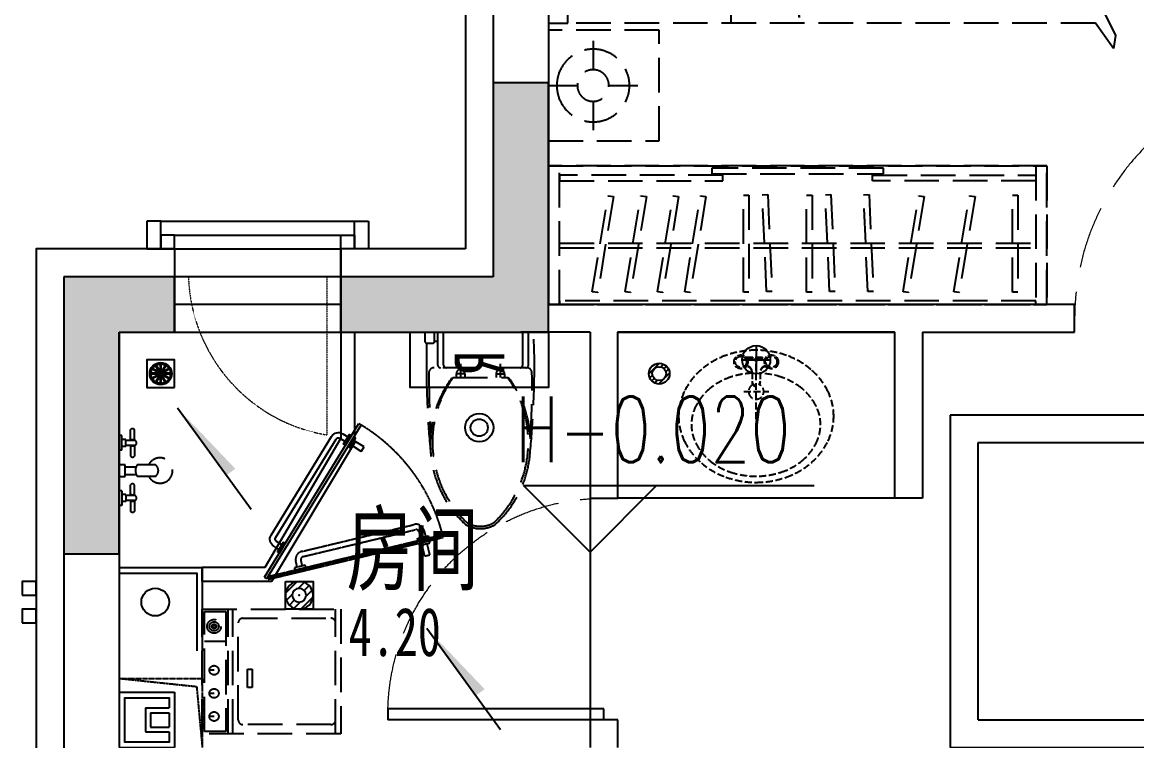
# Model space of a CAD drawing. Header units: millimetres. Extents: x -28014 to 297841, y -81741 to 47579.
# Drawn here: x 124623 to 128647, y 40354 to 42947 of the extents above; entities that cross this region are included whole.
import ezdxf

# ---------------------------------------------------------------- set-up
doc = ezdxf.new("R2010")
doc.units = ezdxf.units.MM
doc.header["$MEASUREMENT"] = 0
doc.linetypes.add('__DASH', pattern=[0.35, 0.25, -0.1])
doc.linetypes.add('DASH', pattern=[0.35, 0.25, -0.1])
for name, color, linetype in [('0-水', 1, 'Continuous'), ('A-墙体-面层', 6, 'Continuous'), ('A-楼面-下部', 23, 'Continuous'), ('A-楼面-厨卫', 6, 'Continuous'), ('A-楼面-家具', 8, 'Continuous'), ('A-楼面-装饰', 41, 'Continuous'), ('A-注释-标高', 3, 'Continuous'), ('A-注释-符号', 3, 'Continuous'), ('A-立面-线2', 132, 'Continuous'), ('A-给排水-点位', 141, 'Continuous'), ('A-给排水-设备', 132, 'Continuous'), ('A-设备-电气', 30, 'Continuous'), ('A-门窗', 2, 'Continuous'), ('AR9-剪力墙（柱）填充', 250, 'Continuous'), ('AR9-剪力墙（柱）线', 6, 'Continuous'), ('AR9-墙线', 160, 'Continuous'), ('C-sheet(通用-图框)', 7, 'Continuous'), ('FF-厨卫（地坪隐）', 31, 'Continuous'), ('FF-平面文字', 50, 'Continuous'), ('FF-活动家具', 51, 'Continuous'), ('P-污水-立管', 50, 'Continuous'), ('SURFACE', 6, 'Continuous'), ('装饰', 152, 'Continuous')]:
    doc.layers.add(name, color=color, linetype=linetype)
doc.layers.add('A_开启方向', color=15, linetype='Continuous', lineweight=18)
doc.styles.add('_TCH_DIM', font='SIMPLEX', dxfattribs={"bigfont": 'GBCBIG'})
doc.styles.add('参照-28#-1.2标准层$0$HZ1', font='', dxfattribs={"width": 0.7})
doc.styles.add('宋体', font='', dxfattribs={"width": 0.8})
doc.styles.get('参照-28#-1.2标准层$0$HZ1').set_extended_font_data('SimSun')
doc.styles.get('宋体').set_extended_font_data('SimSun')

# ---------------------------------------------------------------- blocks, each defined once
blk = doc.blocks.new('frgdhgth')
at = {"layer": 'A_开启方向', "linetype": 'DASH', "ltscale": 0.6}
blk.add_lwpolyline([(-1500, 6350), (-1500, 5778.9, -0.358496), (-2000, 6350, -0.359827)], format="xyb", dxfattribs=at)
blk = doc.blocks.new('g1')
at = {"linetype": '__DASH', "ltscale": 500}
for p, q in [((40, 500), (0, 500)), ((0, 500), (0, 0)), ((0, 0), (0, 500)), ((0, 500), (1800, 500)), ((1800, 500), (0, 500)), ((0, 500), (0, 0)), ((40, 0), (40, 500)), ((1210, 491.7), (590, 491.7)), ((590, 491.7), (590, 470.8)), ((1210, 470.8), (1210, 491.7)), ((1800, 500), (1760, 500)), ((1760, 500), (1760, 0)), ((1800, 0), (1800, 500)), ((1800, 500), (1800, 0)), ((1800, 0), (1800, 500)), ((630, 466.7), (40, 466.7)), ((40, 466.7), (40, 445.8)), ((40, 445.8), (630, 445.8)), ((590, 470.8), (1210, 470.8)), ((630, 445.8), (630, 466.7)), ((1170, 445.8), (1170, 466.7)), ((1170, 466.7), (1760, 466.7)), ((1760, 445.8), (1170, 445.8)), ((1760, 466.7), (1760, 445.8)), ((0, 0), (40, 0)), ((1800, 0), (0, 0)), ((0, 0), (1800, 0)), ((40, 12.5), (40, 0)), ((1760, 12.5), (40, 12.5)), ((40, 0), (1760, 0)), ((1760, 0), (1760, 12.5)), ((1760, 0), (1800, 0))]:
    blk.add_line(p, q, dxfattribs=at)
at = {"color": 8, "linetype": '__DASH', "ltscale": 500}
for p, q in [((158.1, 45.4), (215, 392.2)), ((234.8, 390), (177.9, 43.2)), ((215, 392.2), (234.8, 390)), ((276.9, 45.4), (333.7, 392.2)), ((353.5, 390), (296.7, 43.2)), ((333.7, 392.2), (353.5, 390)), ((393.4, 45.4), (450.2, 392.2)), ((470, 390), (413.2, 43.2)), ((450.2, 392.2), (470, 390)), ((492, 45.4), (548.8, 392.2)), ((568.6, 390), (511.8, 43.2)), ((548.8, 392.2), (568.6, 390)), ((703.7, 393.8), (723.7, 393.8)), ((703.7, 43.8), (703.7, 393.8)), ((723.7, 393.8), (723.7, 43.8)), ((771.9, 395.7), (791.8, 396.3)), ((787.4, 46), (771.9, 395.7)), ((791.8, 396.3), (807.4, 46.6)), ((931.6, 393.8), (951.6, 393.8)), ((931.6, 43.8), (931.6, 393.8)), ((951.6, 393.8), (951.6, 43.8)), ((999.8, 395.7), (1019.8, 396.3)), ((1015.3, 46), (999.8, 395.7)), ((1019.8, 396.3), (1035.3, 46.6)), ((1137.8, 395.7), (1157.8, 396.3)), ((1153.3, 46), (1137.8, 395.7)), ((1157.8, 396.3), (1173.3, 46.6)), ((1280.2, 45.4), (1337, 392.2)), ((1356.8, 390), (1300, 43.2)), ((1337, 392.2), (1356.8, 390)), ((1463.6, 45.4), (1520.4, 392.2)), ((1540.2, 390), (1483.4, 43.2)), ((1520.4, 392.2), (1540.2, 390)), ((1675.3, 393.8), (1695.3, 393.8)), ((1675.3, 43.8), (1675.3, 393.8)), ((1695.3, 393.8), (1695.3, 43.8)), ((40, 220.8), (1760, 220.8)), ((40, 204.2), (1760, 204.2)), ((177.9, 43.2), (158.1, 45.4)), ((296.7, 43.2), (276.9, 45.4)), ((413.2, 43.2), (393.4, 45.4)), ((511.8, 43.2), (492, 45.4)), ((723.7, 43.8), (703.7, 43.8)), ((807.4, 46.6), (787.4, 46)), ((951.6, 43.8), (931.6, 43.8)), ((1035.3, 46.6), (1015.3, 46)), ((1173.3, 46.6), (1153.3, 46)), ((1300, 43.2), (1280.2, 45.4)), ((1483.4, 43.2), (1463.6, 45.4)), ((1695.3, 43.8), (1675.3, 43.8))]:
    blk.add_line(p, q, dxfattribs=at)
blk = doc.blocks.new('fj4')
at = {"layer": 'AR9-墙线', "ltscale": 10, "extrusion": (0, 0, -1)}
for p, q in [((0, 200), (200, 200)), ((0, 200), (0, 0)), ((200, 200), (200, 0)), ((95, 143.1), (180, 143.1)), ((95, 143.1), (95, 56.9)), ((112.5, 125.6), (180, 125.6)), ((112.5, 125.6), (112.5, 74.4)), ((95, 56.9), (180, 56.9)), ((112.5, 74.4), (180, 74.4)), ((0, 0), (200, 0))]:
    blk.add_line(p, q, dxfattribs=at)
at = {"layer": 'AR9-墙线', "ltscale": 10}
blk.add_line((180, 125.6), (180, 74.4), dxfattribs=at)
at = {"layer": 'AR9-墙线', "linetype": 'DASH', "ltscale": 0.5}
for points in [[(0, 250), (300, 250), (300, 0)], [(0, 250), (279.5, 220.6), (300, 0)]]:
    blk.add_lwpolyline(points, dxfattribs=at)
at = {"layer": 'AR9-墙线', "ltscale": 10}
blk.add_lwpolyline([(180, 56.9), (180, 20), (20, 20), (20, 180), (180, 180), (180, 143.1)], dxfattribs=at)
blk = doc.blocks.new('e433w')
at = {"layer": 'A-设备-电气'}
blk.add_lwpolyline([(338749.7, 223133.5), (338949.7, 223133.5), (338949.7, 223633.5), (338749.7, 223633.5)], close=True, dxfattribs=at)
at = {"layer": 'A-设备-电气', "style": '参照-28#-1.2标准层$0$HZ1', "width": 0.7}
blk.add_text('R', height=180, rotation=0, dxfattribs=at).set_placement((338817.6, 223292.3))
blk = doc.blocks.new('地漏-洗衣机用')
at = {"layer": 'A-给排水-点位'}
for p, q in [((435763.3, 94274.2), (435745.6, 94291.9)), ((435784.5, 94281.3), (435762.7, 94303.1)), ((435830.5, 94263.6), (435788, 94306)), ((435773.9, 94207), (435731.5, 94249.5)), ((435756.2, 94253), (435734.4, 94274.8)), ((435827.5, 94238.3), (435805.7, 94260.1)), ((435799.2, 94210), (435777.4, 94231.8)), ((435816.3, 94221.2), (435798.6, 94238.8))]:
    blk.add_line(p, q, dxfattribs=at)
at = {"layer": 'A-给排水-点位', "color": 8}
blk.add_lwpolyline([(435731, 94206.5), (435831, 94206.5), (435831, 94306.5), (435731, 94306.5)], close=True, dxfattribs=at)
at = {"layer": 'A-给排水-点位'}
for radius in [50, 25]:
    blk.add_circle((435781, 94256.5), radius, dxfattribs=at)
blk.add_point((435781, 94256.5), dxfattribs=at)
blk = doc.blocks.new('淋浴间地漏')
at = {"layer": 'A-给排水-设备', "color": 8, "extrusion": (0, 0, -1)}
for p, q in [((-35, 1.5), (-5.6, 1.5)), ((-31, 16.2), (-5.6, 1.5)), ((-29.5, 18.8), (-4.1, 4.1)), ((-18.8, 29.5), (-4.1, 4.1)), ((-16.2, 31), (-1.5, 5.6)), ((-1.5, 35), (-1.5, 5.6)), ((1.5, 35), (1.5, 5.6)), ((16.2, 31), (1.5, 5.6)), ((18.8, 29.5), (4.1, 4.1)), ((29.5, 18.8), (4.1, 4.1)), ((31, 16.2), (5.6, 1.5)), ((5.6, 1.5), (35, 1.5)), ((-35, -1.5), (-5.6, -1.5)), ((-5.6, -1.5), (-31, -16.2)), ((-4.1, -4.1), (-29.5, -18.8)), ((-4.1, -4.1), (-18.8, -29.5)), ((-1.5, -5.6), (-16.2, -31)), ((-1.5, -5.6), (-1.5, -35)), ((1.5, -5.6), (16.2, -31)), ((1.5, -5.6), (1.5, -35)), ((4.1, -4.1), (29.5, -18.8)), ((4.1, -4.1), (18.8, -29.5)), ((5.6, -1.5), (35, -1.5)), ((5.6, -1.5), (31, -16.2))]:
    blk.add_line(p, q, dxfattribs=at)
at = {"layer": 'A-给排水-设备', "extrusion": (0, 0, -1)}
blk.add_lwpolyline([(50, 50), (-50, 50), (-50, -50), (50, -50)], close=True, dxfattribs=at)
blk.add_circle((0, 0), 40, dxfattribs=at)
at = {"layer": 'A-给排水-设备', "color": 8, "extrusion": (0, 0, -1)}
for radius in [35, 3]:
    blk.add_circle((0, 0), radius, dxfattribs=at)
blk = doc.blocks.new('大便器排水点')
at = {"layer": 'P-污水-立管'}
for radius in [51, 31]:
    blk.add_circle((0, 0), radius, dxfattribs=at)
blk = doc.blocks.new('排水栓')
at = {"layer": 'P-污水-立管'}
for p, q in [((0, 51), (0, -51)), ((-51, 0), (51, 0))]:
    blk.add_line(p, q, dxfattribs=at)
blk.add_circle((0, 0), 51, dxfattribs=at)
blk = doc.blocks.new('$plan$00003682')
at = {"layer": 'FF-厨卫（地坪隐）', "linetype": '__DASH', "ltscale": 100}
for p, q in [((-75, -24.6), (-75, -27.1)), ((-75, -24.6), (-72.9, -24.6)), ((-72.7, -24.4), (-69.1, -27.9)), ((-55, -22.1), (-55, -17.1)), ((-37.3, -24.4), (-40.9, -27.9)), ((-37.1, -24.6), (37.1, -24.6)), ((-35, -27.1), (35, -27.1)), ((0, -248.6), (0, -23.7)), ((37.3, -24.4), (40.9, -27.9)), ((55, -22.1), (55, -17.1)), ((72.7, -24.4), (69.1, -27.9)), ((72.9, -24.6), (75, -24.6)), ((75, -24.6), (75, -27.1)), ((-80, -42.1), (-75, -42.1)), ((-75, -57.1), (-75, -59.6)), ((-75, -59.6), (-72.9, -59.6)), ((-69.1, -56.2), (-72.7, -59.8)), ((-55, -67.1), (-55, -62.1)), ((-40.9, -56.2), (-37.3, -59.8)), ((-37.1, -59.6), (-35, -59.6)), ((-35, -42.1), (-30, -42.1)), ((-15, -79.6), (-15, -115.7)), ((15, -79.6), (15, -115.7)), ((35, -42.1), (30, -42.1)), ((35, -59.6), (37.1, -59.6)), ((40.9, -56.2), (37.3, -59.8)), ((55, -67.1), (55, -62.1)), ((69.1, -56.2), (72.7, -59.8)), ((72.9, -59.6), (75, -59.6)), ((80, -42.1), (75, -42.1)), ((75, -57.1), (75, -59.6)), ((-44.4, -149.1), (45.2, -149.1))]:
    blk.add_line(p, q, dxfattribs=at)
blk.add_lwpolyline([(0, 0, 0.084993), (-109.1, -18.7, 0.091836), (-198, -69.8, 0.103534), (-259.4, -149.2, 0.11365), (-280, -238.5, 0.11365), (-259.4, -327.8, 0.103534), (-198, -407.1, 0.091836), (-109.1, -458.3, 0.084993), (0, -477, 0.084993), (109.1, -458.3, 0.091836), (198, -407.1, 0.103534), (259.4, -327.8, 0.11365), (280, -238.5, 0.113649), (259.4, -149.2, 0.103534), (198, -69.8, 0.091836), (109.1, -18.7, 0.084993)], format="xyb", close=True, dxfattribs=at)
for centre, radius in [((-55, -42.1), 25), ((-55, -42.1), 20), ((0, -34.6), 5), ((55, -42.1), 25), ((55, -42.1), 20)]:
    blk.add_circle(centre, radius, dxfattribs=at)
for centre, radius, start, end in [((-35, -77.1), 20, 0, 90), ((-35, -79.6), 20, 0, 90), ((35, -77.1), 20, 90, 180), ((35, -79.6), 20, 90, 180), ((-17.8, -322.3), 236.9, 108.2981, 128.6018), ((-0.8, -373.7), 291.1, 92.8021, 108.2982), ((0, -111.6), 15, 180, 0), ((0, -115.7), 15, 180, 0), ((-0.8, -373.7), 291.1, 71.7018, 86.8944), ((16.2, -322.3), 236.9, 51.3982, 71.7019), ((-43.9, -289.6), 195, 128.6018, 152.5777), ((0, -149.1), 27.5, 116.3454, 63.6546), ((42.4, -289.6), 195, 27.4223, 51.3982), ((-84.1, -268.7), 149.8, 152.5778, 207.4222), ((82.5, -268.7), 149.8, 332.5778, 27.4222), ((-43.9, -247.9), 195, 207.4223, 231.3982), ((42.4, -247.9), 195, 308.6018, 332.5777), ((-17.8, -215.2), 236.9, 231.3982, 251.7019), ((16.2, -215.2), 236.9, 288.2981, 308.6018), ((-0.8, -163.7), 291.1, 251.7018, 288.2982)]:
    blk.add_arc(centre, radius, start, end, dxfattribs=at)
blk = doc.blocks.new('matong')
at = {"layer": 'FF-厨卫（地坪隐）', "linetype": '__DASH', "ltscale": 500}
for p, q in [((-195.1, -35.2), (-195.1, 0)), ((-195.1, 0), (195.1, 0)), ((-162.1, -35.2), (-162.1, 0)), ((-149.5, -119.2), (-149.5, 0)), ((-128.5, -119.2), (-128.5, 0)), ((-128.5, -119.2), (-128.5, 0)), ((156.9, -119.2), (156.9, 0)), ((177.9, -119.2), (177.9, 0)), ((-190.4, -39.9), (-166.8, -39.9)), ((-162.1, -32.8), (-149.5, -32.8)), ((-67.6, -115), (-67.6, -164.3)), ((76, -115), (76, -164.3)), ((168.4, -128.7), (-163.1, -128.7)), ((-82.8, -150.1), (-82.8, -164.3)), ((-52.5, -150.1), (-82.8, -150.1)), ((-52.5, -150.1), (-52.5, -164.3)), ((60.9, -150.1), (91.1, -150.1)), ((60.9, -150.1), (60.9, -164.3)), ((91.1, -150.1), (91.1, -164.3)), ((-98.7, -165.9), (-96.3, -165.9)), ((-94.7, -164.3), (103.1, -164.3)), ((107, -165.9), (104.6, -165.9))]:
    blk.add_line(p, q, dxfattribs=at)
for centre, radius, start, end in [((-190.4, -35.2), 4.73, 180, 270), ((2262.2, -120.1), 2453.2, 178.1261, 180.6997), ((-166.8, -35.2), 4.73, 270, 0), ((-1455.3, -119.8), 1654.8, 358.95, 4.1511), ((-140.1, -119.2), 9.45, 180, 270), ((-119.1, -119.2), 9.45, 180, 270), ((147.5, -119.2), 9.45, 270, 0), ((168.4, -119.2), 9.45, 270, 0), ((3295.2, -107), 3486.3, 180.7077, 185.4617), ((-163.1, -147.6), 18.9, 90, 179.1194), ((7303.4, -92.4), 7485.6, 180.42032, 182.24158), ((-67.6, -150.1), 15.1, 360, 180), ((76, -150.1), 15.1, 0, 180), ((171.5, -147.6), 18.9, 0.8806, 90), ((-3286.9, -107), 3486.3, 354.5384, 359.2923), ((-3196.4, -187.6), 3387.1, 356.6562, 0.682), ((220.9, -402.8), 397.8, 143.4492, 226.9482), ((233, -397.2), 402, 144.5938, 226.0233), ((-224.6, -397.2), 402, 313.9767, 35.4062), ((-212.5, -402.8), 397.8, 313.0518, 36.5508), ((4.2, -606.5), 102.9, 237.7954, 302.2047), ((4.2, -606.5), 94.5, 237.7954, 302.2047)]:
    blk.add_arc(centre, radius, start, end, dxfattribs=at)
blk = doc.blocks.new('400床头柜')
at = {"layer": 'FF-活动家具', "linetype": '__DASH', "ltscale": 500}
for p, q in [((200, 0), (200, -104.2)), ((38.7, -161.4), (142.9, -161.4)), ((257.1, -161.4), (361.3, -161.4)), ((200, -218.4), (200, -322.7))]:
    blk.add_line(p, q, dxfattribs=at)
blk.add_lwpolyline([(0, -400), (0, 0), (400, 0), (400, -400)], close=True, dxfattribs=at)
for radius in [131.3, 57.1]:
    blk.add_circle((200, -161.3), radius, dxfattribs=at)
blk = doc.blocks.new('小户型1200床')
at = {"layer": 'FF-活动家具', "linetype": '__DASH', "ltscale": 500}
for p, q in [((40, -1974.8), (40, -70)), ((1300, -70), (1300, -1979.7)), ((1026.1, -175.8), (313.9, -175.8)), ((1026.1, -633), (313.9, -633)), ((1300, -658.5), (40, -658.5)), ((1300, -658.5), (60, -905.2)), ((510, -1426.8), (1300, -658.5)), ((524.1, -1279.6), (1300, -658.5)), ((-51.7, -2040.3), (40, -1974.8)), ((90.5, -2000), (-4.6, -2047.6)), ((1242.8, -2000), (85.5, -2000)), ((1337.9, -2047.6), (1242.8, -2000)), ((1293.2, -1974.8), (1384.9, -2040.3)), ((-4.6, -2047.6), (-51.7, -2040.3)), ((1384.9, -2040.3), (1337.9, -2047.6))]:
    blk.add_line(p, q, dxfattribs=at)
blk.add_lwpolyline([(1300, -70), (1300, 0), (40, 0), (40, -70)], close=True, dxfattribs=at)
for centre, radius, start, end in [((313.9, -225.6), 50, 90, 156.1601), ((1026.1, -225.6), 50, 23.8399, 90), ((718.2, -404.3), 492.1, 156.184, 203.8399), ((621.8, -404.3), 492.1, 336.1601, 23.816), ((313.9, -583), 50, 203.8399, 270), ((1026.1, -583), 50, 270, 336.1601), ((95.9, -1329.2), 425.5, 346.739, 94.8385)]:
    blk.add_arc(centre, radius, start, end, dxfattribs=at)
blk = doc.blocks.new('s54deg2541')
at = {"layer": 'A-楼面-家具', "color": 0, "xscale": -1}
blk.add_blockref('400床头柜', (40839, 5184.6), dxfattribs=at)
at = {"layer": 'A-楼面-家具'}
blk.add_blockref('小户型1200床', (40824, 5184.6), dxfattribs=at)
at = {"layer": 'A-楼面-家具', "color": 0}
blk.add_blockref('400床头柜', (42149, 5184.6), dxfattribs=at)
blk = doc.blocks.new('$plan$00003077')
at = {"layer": 'FF-厨卫（地坪隐）', "linetype": '__DASH', "ltscale": 500}
for p, q in [((-191.8, -8.3), (241.8, -8.3)), ((-191.8, -85.1), (-191.8, -8.3)), ((-137.6, -42.5), (-137.6, -25.9)), ((-54.2, -42.5), (-54.2, -25.9)), ((29.2, -42.5), (29.2, -25.9)), ((133.4, -85.1), (133.4, -8.3)), ((241.8, -8.3), (241.8, -85.1)), ((-200.1, -93.4), (250.1, -93.4)), ((-200.1, -110.1), (250.1, -110.1)), ((241.8, -85.1), (-191.8, -85.1)), ((-166.8, -464.7), (-166.8, -146.5)), ((-150.1, -129.9), (200.1, -129.9)), ((216.8, -146.5), (216.8, -464.7)), ((-33.3, -179.9), (-33.3, -163.2)), ((-33.3, -163.2), (33.3, -163.2)), ((33.3, -179.9), (-33.3, -179.9)), ((33.3, -163.2), (33.3, -179.9)), ((-200.1, -481.4), (250.1, -481.4))]:
    blk.add_line(p, q, dxfattribs=at)
blk.add_lwpolyline([(250.1, 0), (250.1, -499.9), (-200.1, -499.9), (-200.1, 0)], close=True, dxfattribs=at)
for centre, radius in [((-137.6, -42.5), 16.7), ((-54.2, -42.5), 16.7), ((29.2, -42.5), 16.7), ((187.6, -42.5), 25), ((187.6, -42.5), 16.7), ((187.6, -42.5), 8.34), ((187.6, -42.5), 5)]:
    blk.add_circle(centre, radius, dxfattribs=at)
for centre, start, end in [((-150.1, -146.5), 90, 180), ((200.1, -146.5), 0, 90), ((-150.1, -464.7), 180, 270), ((200.1, -464.7), 270, 0)]:
    blk.add_arc(centre, 16.7, start, end, dxfattribs=at)
blk = doc.blocks.new('A$C0310769C')
at = {"linetype": '__DASH', "lineweight": -3, "ltscale": 500}
for p, q in [((10, 126.4), (0, 126.4)), ((0, 126.4), (0, 73.6)), ((10, 73.6), (10, 126.4)), ((41.3, 113), (41.3, 148.1)), ((54.8, 113), (54.8, 148.1)), ((24.4, 112.8), (10, 112.8)), ((24.4, 87.1), (10, 87.1)), ((24.4, 87.1), (24.4, 112.8)), ((57.6, 109.2), (24.4, 109.2)), ((57.6, 90.7), (24.4, 90.7)), ((41.3, 86.9), (41.3, 51.8)), ((54.8, 86.9), (54.8, 51.8)), ((10, 73.6), (0, 73.6)), ((21, 14), (61.4, 14)), ((130.4, 21), (65.2, 21)), ((21, -14), (61.4, -14)), ((130.4, -21), (65.2, -21)), ((10, -72.7), (0, -72.7)), ((0, -125.5), (0, -72.7)), ((10, -72.7), (10, -125.5)), ((41.3, -86), (41.3, -50.9)), ((54.8, -86), (54.8, -50.9)), ((24.4, -86.2), (10, -86.2)), ((24.4, -111.9), (10, -111.9)), ((24.4, -86.2), (24.4, -111.9)), ((57.6, -89.8), (24.4, -89.8)), ((57.6, -108.3), (24.4, -108.3)), ((41.3, -112.1), (41.3, -147.2)), ((54.8, -112.1), (54.8, -147.2)), ((10, -125.5), (0, -125.5))]:
    blk.add_line(p, q, dxfattribs=at)
blk.add_lwpolyline([(21, 21), (0, 21), (0, -21), (21, -21)], close=True, dxfattribs=at)
for centre, radius, start, end in [((48, 142.2), 9.01, 41.2486, 138.7514), ((48, 134.5), 22.5, 252.5148, 287.4852), ((48, 65.4), 22.5, 72.5148, 107.4852), ((51.9, 100), 10.8, 301.2966, 58.7034), ((48, 57.7), 9.01, 221.2486, 318.7514), ((147.2, 0.4), 45.8, 207.9843, 153.2826), ((95.5, 0), 36.9, 145.2544, 202.2822), ((115.6, 0), 25.7, 305.1626, 54.8374), ((95.5, 0), 36.9, 202.2822, 214.7456), ((48, -56.8), 9.01, 41.2486, 138.7514), ((48, -64.5), 22.5, 252.5148, 287.4852), ((48, -133.6), 22.5, 72.5148, 107.4852), ((51.9, -99.1), 10.8, 301.2966, 58.7034), ((48, -141.3), 9.01, 221.2486, 318.7514)]:
    blk.add_arc(centre, radius, start, end, dxfattribs=at)
blk = doc.blocks.new('wetwerte')
at = {"layer": 'FF-厨卫（地坪隐）'}
for p, q in [((434033.1, -1369589), (434033.1, -1369611.2)), ((434052.3, -1369589), (434052.3, -1369611.2)), ((434480, -1369559.7), (434062.4, -1369559.7)), ((434480, -1369578.9), (434062.4, -1369578.9)), ((434490.1, -1369611.2), (434490.1, -1369589)), ((434509.2, -1369611.2), (434509.2, -1369589)), ((434621.4, -1369619.2), (433971.6, -1369619.2)), ((433971.6, -1369619.2), (433971.6, -1369629.2)), ((434621.4, -1369629.2), (433971.6, -1369629.2)), ((434621.4, -1369619.2), (434621.4, -1369629.2)), ((434033.1, -1369679.2), (434033.1, -1369637.3)), ((434052.3, -1369679.2), (434052.3, -1369637.3)), ((434052.3, -1369679.2), (434033.1, -1369679.2))]:
    blk.add_line(p, q, dxfattribs=at)
for points in [[(434022.5, -1369619.2), (434062.9, -1369619.2), (434062.9, -1369611.2), (434022.5, -1369611.2)], [(434022.5, -1369629.2), (434062.9, -1369629.2), (434062.9, -1369637.3), (434022.5, -1369637.3)], [(434519.8, -1369619.2), (434479.5, -1369619.2), (434479.5, -1369611.2), (434519.8, -1369611.2)]]:
    blk.add_lwpolyline(points, close=True, dxfattribs=at)
for centre, radius, start, end in [((434062.4, -1369589), 29.3, 90, 180), ((434062.4, -1369589), 10.1, 90, 180), ((434480, -1369589), 29.3, 0, 90), ((434480, -1369589), 10.1, 0, 90)]:
    blk.add_arc(centre, radius, start, end, dxfattribs=at)
blk = doc.blocks.new('卫生间门')
at = {"layer": 'FF-厨卫（地坪隐）', "linetype": 'DASH', "lineweight": -3}
for p, q in [((-463, 456), (-456, 463)), ((-3.5, -3.5), (-463, 456)), ((-459.5, 459.5), (0, 0)), ((3.5, 3.5), (-456, 463)), ((-377.1, 454.8), (-406.7, 425.2)), ((-363.6, 441.3), (-377.1, 454.8)), ((-440.9, 391), (-425.2, 406.7)), ((-363.6, 441.3), (-393.2, 411.7)), ((-427.4, 377.5), (-411.7, 393.2)), ((-132.1, 67.9), (-427.4, 363.2)), ((-145.6, 54.4), (-440.9, 349.6)), ((-102.1, 83.6), (-117.8, 67.9)), ((-88.5, 70), (-104.2, 54.4)), ((-3.5, -3.5), (3.5, 3.5))]:
    blk.add_line(p, q, dxfattribs=at)
for points in [[(-427, 419.9), (-398.5, 391.4), (-404.2, 385.7), (-432.7, 414.2)], [(-419.9, 427), (-391.4, 398.5), (-385.7, 404.2), (-414.2, 432.7)], [(-75.3, 68.3), (-103.9, 96.8), (-109.6, 91.1), (-81.1, 62.6)]]:
    blk.add_lwpolyline(points, close=True, dxfattribs=at)
for centre, radius, start, end in [((5.2, 2.7), 651.7, 135.93, 180.3923), ((-420.2, 370.3), 29.3, 135, 225), ((-420.2, 370.3), 10.1, 135, 225), ((-124.9, 75), 29.3, 225, 315), ((-124.9, 75), 10.1, 225, 315)]:
    blk.add_arc(centre, radius, start, end, dxfattribs=at)
blk = doc.blocks.new('dfhfj')
at = {"layer": 'A-给排水-点位'}
h = blk.add_hatch(dxfattribs=at)
h.set_pattern_fill('ANSI31', color=8, scale=8, angle=-180)
h.set_pattern_definition([(225, (1565646.974, 637504.717), (8.9802561, -8.9802561), [])])
edge = h.paths.add_edge_path(flags=17)
edge.add_arc((1247419.2, 504550), 25, 0, 360)
edge = h.paths.add_edge_path()
edge.add_arc((1247419.2, 504550), 37.5, 0, 360)
at = {"layer": 'A-给排水-设备'}
for radius in [37.5, 25]:
    blk.add_circle((1247419.2, 504550), radius, dxfattribs=at)
blk = doc.blocks.new('$DorLib2D$00000001')
for p, q in [((0.45, 0.975), (0.5, 0.975)), ((0.45, 0), (0.45, 0.975)), ((0.5, 0), (0.5, 0.975)), ((0.5, 0), (0.45, 0))]:
    blk.add_line(p, q)
at = {"color": 8, "linetype": '__DASH', "lineweight": 13}
blk.add_arc((0.475, 0), 0.975, 91.4693, 180, dxfattribs=at)
blk = doc.blocks.new('$WINLIB2D$00000001')
at = {"color": 0}
for points in [[(-0.5, 0.5), (-0.5, -0.5)], [(-0.5, 0.5), (0.5, 0.5)], [(0.5, -0.5), (0.5, 0.5)], [(0.5, 0.1667), (-0.5, 0.1667)], [(0.5, -0.1667), (-0.5, -0.1667)], [(-0.5, -0.5), (0.5, -0.5)]]:
    blk.add_lwpolyline(points, dxfattribs=at)
blk = doc.blocks.new('fxhgbfdchj')
at = {"layer": 'A-注释-符号'}
for points in [[(-7439.8, -3674.5), (-7263.1, -3916.9), (-7230.7, -3893.4)], [(-6539.5, -4470.2), (-6362.7, -4712.6), (-6330.4, -4689)]]:
    blk.add_hatch(color=256, dxfattribs=at).paths.add_polyline_path(points)
at = {"layer": 'A-楼面-厨卫', "ltscale": 100}
for points in [[(-6800, -3400), (-6800, -3800), (-7100, -4300), (-7350, -4300)], [(-6850, -3400), (-6850, -3782.5), (-7124, -4250), (-7350, -4250)]]:
    blk.add_lwpolyline(points, dxfattribs=at)
at = {"layer": 'A-楼面-厨卫'}
blk.add_lwpolyline([(-5850, -4000), (-5850, -3400), (-4850, -3400), (-4850, -4000)], close=True, dxfattribs=at)
for points in [[(-7650, -4250), (-7350, -4250), (-7350, -4550)], [(-7350, -4300), (-7350, -4250)], [(-7650, -4270), (-7370, -4270), (-7370, -4550)]]:
    blk.add_lwpolyline(points, dxfattribs=at)
at = {"layer": 'A-楼面-家具', "linetype": '__DASH'}
for points in [[(-4650, -3700), (-4650, -4900), (-175, -4900), (-175, -3700)], [(-4550, -3800), (-4550, -4800), (-275, -4800), (-275, -3800)]]:
    blk.add_lwpolyline(points, close=True, dxfattribs=at)
at = {"layer": 'A-注释-符号'}
for points in [[(-7173.3, -4040.1), (-7439.8, -3674.5)], [(-6272.9, -4835.7), (-6539.5, -4470.2)]]:
    blk.add_lwpolyline(points, dxfattribs=at)
at = {"layer": 'A-给排水-设备'}
blk.add_circle((-7520, -4374.7), 50, dxfattribs=at)
at = {"layer": 'A-门窗'}
blk.add_line((-5950, -4000), (-5950, -4800), dxfattribs=at)
at = {"layer": 'AR9-墙线'}
for p, q in [((-6300, -300), (-6300, -3200)), ((-6100, -500), (-6100, -3300)), ((-7850, -3200), (-7850, -5000)), ((-7450, -3200), (-7850, -3200)), ((-7450, -3400), (-7450, -3200)), ((-6300, -3200), (-6850, -3200)), ((-6850, -3200), (-6850, -3400)), ((-5950, -3300), (-6100, -3300)), ((-4750, -3300), (-5950, -3300)), ((-4200, -3300), (-4750, -3300)), ((-4200, -3400), (-4200, -3300)), ((-7650, -3400), (-7650, -4900)), ((-7650, -3400), (-7450, -3400)), ((-6850, -3400), (-6200, -3400)), ((-5950, -3400), (-6200, -3400)), ((-5950, -3400), (-5950, -4000)), ((-5850, -4000), (-5850, -3400)), ((-4850, -3400), (-5850, -3400)), ((-4850, -3400), (-4850, -4000)), ((-4750, -3400), (-4750, -4000)), ((-4750, -3400), (-4200, -3400)), ((-5950, -4000), (-5850, -4000)), ((-4750, -4000), (-4850, -4000)), ((-5850, -4800), (-5950, -4800)), ((-5950, -4800), (-5950, -4900)), ((-5850, -4900), (-5850, -4800))]:
    blk.add_line(p, q, dxfattribs=at)
at = {"layer": 'SURFACE'}
for p, q in [((-6400, -200), (-6400, -3100)), ((-7450, -3100), (-7850, -3100)), ((-7450, -3100), (-7450, -3200)), ((-6850, -3100), (-6850, -3200)), ((-6400, -3100), (-6850, -3100))]:
    blk.add_line(p, q, dxfattribs=at)
at = {"layer": '0-水', "rotation": 180}
blk.add_blockref('dfhfj', (1241719.2, 501000), dxfattribs=at)
at = {"layer": 'A-楼面-厨卫', "extrusion": (0, 0, -1), "zscale": -1, "rotation": 270}
blk.add_blockref('e433w', (-217033.5, 335349.7), dxfattribs=at)
at = {"layer": 'A-楼面-厨卫'}
for name, p in [('matong', (-6350, -3400)), ('$plan$00003682', (-5350, -3465.4)), ('A$C0310769C', (-7650, -3900))]:
    blk.add_blockref(name, p, dxfattribs=at)
at = {"layer": 'A-楼面-厨卫', "linetype": 'DASH', "extrusion": (0, 0, -1), "zscale": -1, "rotation": 301.543905477087}
blk.add_blockref('wetwerte', (946995.6, 1082636.1), dxfattribs=at)
at = {"layer": 'A-楼面-厨卫'}
for name, p, rotation in [('卫生间门', (-7113.1, -4287.4), 238.4560945229129), ('$plan$00003077', (-7350, -4649.9), 90)]:
    blk.add_blockref(name, p, dxfattribs=dict(at, rotation=rotation))
at = {"layer": 'A-楼面-家具', "rotation": 90}
blk.add_blockref('s54deg2541', (-915.4, -43149), dxfattribs=at)
at = {"layer": 'A-给排水-点位', "extrusion": (0, 0, -1), "zscale": -1, "rotation": 180}
blk.add_blockref('地漏-洗衣机用', (442781, 89906.5), dxfattribs=at)
at = {"layer": 'A-给排水-设备', "extrusion": (0, 0, -1), "zscale": -1, "rotation": 90}
blk.add_blockref('淋浴间地漏', (7500, -3550), dxfattribs=at)
at = {"layer": 'A-门窗'}
for name, p, xscale, yscale, zscale in [('$DorLib2D$00000001', (-3750, -3350), 900, 900, -900), ('$WINLIB2D$00000001', (-7150, -3250), 599.9999999616994, 300, -599.9999999616994)]:
    blk.add_blockref(name, p, dxfattribs=dict(at, xscale=xscale, yscale=yscale, zscale=zscale))
at = {"layer": 'A-门窗', "xscale": -800, "yscale": 800, "zscale": 800, "rotation": 90}
blk.add_blockref('$DorLib2D$00000001', (-5900, -4400), dxfattribs=at)
at = {"layer": 'C-sheet(通用-图框)'}
for name, p in [('g1', (-6100, -3300)), ('fj4', (-7650, -4900))]:
    blk.add_blockref(name, p, dxfattribs=at)
at = {"layer": 'P-污水-立管'}
for name, p in [('排水栓', (-5350, -3500)), ('大便器排水点', (-6350, -3745))]:
    blk.add_blockref(name, p, dxfattribs=at)
at = {"layer": 'FF-平面文字', "style": '宋体', "width": 0.7}
for s, height, p in [('房间', 250, (-6828.9, -4307)), ('4.20', 175, (-6821.8, -4569.5))]:
    blk.add_text(s, height=height, dxfattribs=at).set_placement(p)
blk = doc.blocks.new('sdczs')
at = {"layer": 'A-楼面-下部', "ltscale": 0.01}
blk.add_lwpolyline([(-250, 6550), (450, 6550)], dxfattribs=at)
at = {"layer": 'A-楼面-装饰', "ltscale": 0.01}
blk.add_lwpolyline([(-200, 6500), (400, 6500)], dxfattribs=at)
at = {"layer": '装饰'}
for points in [[(-300, 6550), (-300, 6450), (-250, 6450), (-250, 6550)], [(500, 6550), (500, 6450), (450, 6450), (450, 6550)], [(-250, 6450), (-200, 6450), (-200, 6500), (-250, 6500)], [(450, 6450), (400, 6450), (400, 6500), (450, 6500)], [(-750, 5200), (-700, 5200), (-700, 5250), (-750, 5250)], [(-750, 5100), (-700, 5100), (-700, 5150), (-750, 5150)]]:
    blk.add_lwpolyline(points, close=True, dxfattribs=at)
blk = doc.blocks.new('zz7')
at = {"layer": 'AR9-剪力墙（柱）填充'}
for points in [[(-550, -2900), (-550, -3100), (200, -3100), (200, -2200), (0, -2200), (0, -2900)], [(-1150, -3100), (-1150, -2900), (-1550, -2900), (-1550, -3900), (-1350, -3900), (-1350, -3100)]]:
    blk.add_hatch(color=256, dxfattribs=at).paths.add_polyline_path(points)
at = {"layer": 'AR9-剪力墙（柱）线'}
for p, q in [((200, -2200), (0, -2200)), ((0, -2200), (0, -2900)), ((200, -3100), (200, -2200)), ((-1150, -2900), (-1550, -2900)), ((-1550, -2900), (-1550, -3900)), ((-1150, -3100), (-1150, -2900)), ((-550, -2900), (-550, -3100)), ((0, -2900), (-550, -2900)), ((-1350, -3900), (-1350, -3100)), ((-1350, -3100), (-1150, -3100)), ((-550, -3100), (200, -3100)), ((-1550, -3900), (-1350, -3900))]:
    blk.add_line(p, q, dxfattribs=at)
blk = doc.blocks.new('gfhygfju')
at = {"layer": 'A-注释-标高'}
for p, q in [((-12950, 4706), (-13190, 4946)), ((-13190, 4946), (-12140.1, 4946)), ((-12950, 4706), (-12710, 4946))]:
    blk.add_line(p, q, dxfattribs=at)
at = {"layer": 'A-注释-标高', "color": 7, "style": '_TCH_DIM', "width": 0.705882}
blk.add_text('H-0.020', height=238, dxfattribs=at).set_placement((-13220.1, 5030))

msp = doc.modelspace()

# ---------------------------------------------------------------- linework, layer by layer
at = {"layer": 'A-墙体-面层', "color": 6}
msp.add_lwpolyline([(124772.862, 42128.523), (124672.862, 42128.523), (124672.862, 35678.523), (124772.862, 35678.523)], dxfattribs=at)

# ---------------------------------------------------------------- block references
for name, p in [('fxhgbfdchj', (132622.862, 45228.523)), ('frgdhgth', (127222.862, 35678.523))]:
    msp.add_blockref(name, p)

# ---------------------------------------------------------------- next in the draw order: block references
at = {"layer": '装饰'}
msp.add_blockref('sdczs', (125372.862, 35678.523), dxfattribs=at)

# ---------------------------------------------------------------- next in the draw order: block references
msp.add_blockref('zz7', (126322.862, 44928.523))
at = {"layer": 'A-立面-线2'}
msp.add_blockref('gfhygfju', (139622.863, 36328.523), dxfattribs=at)

doc.saveas('drawing.dxf')
